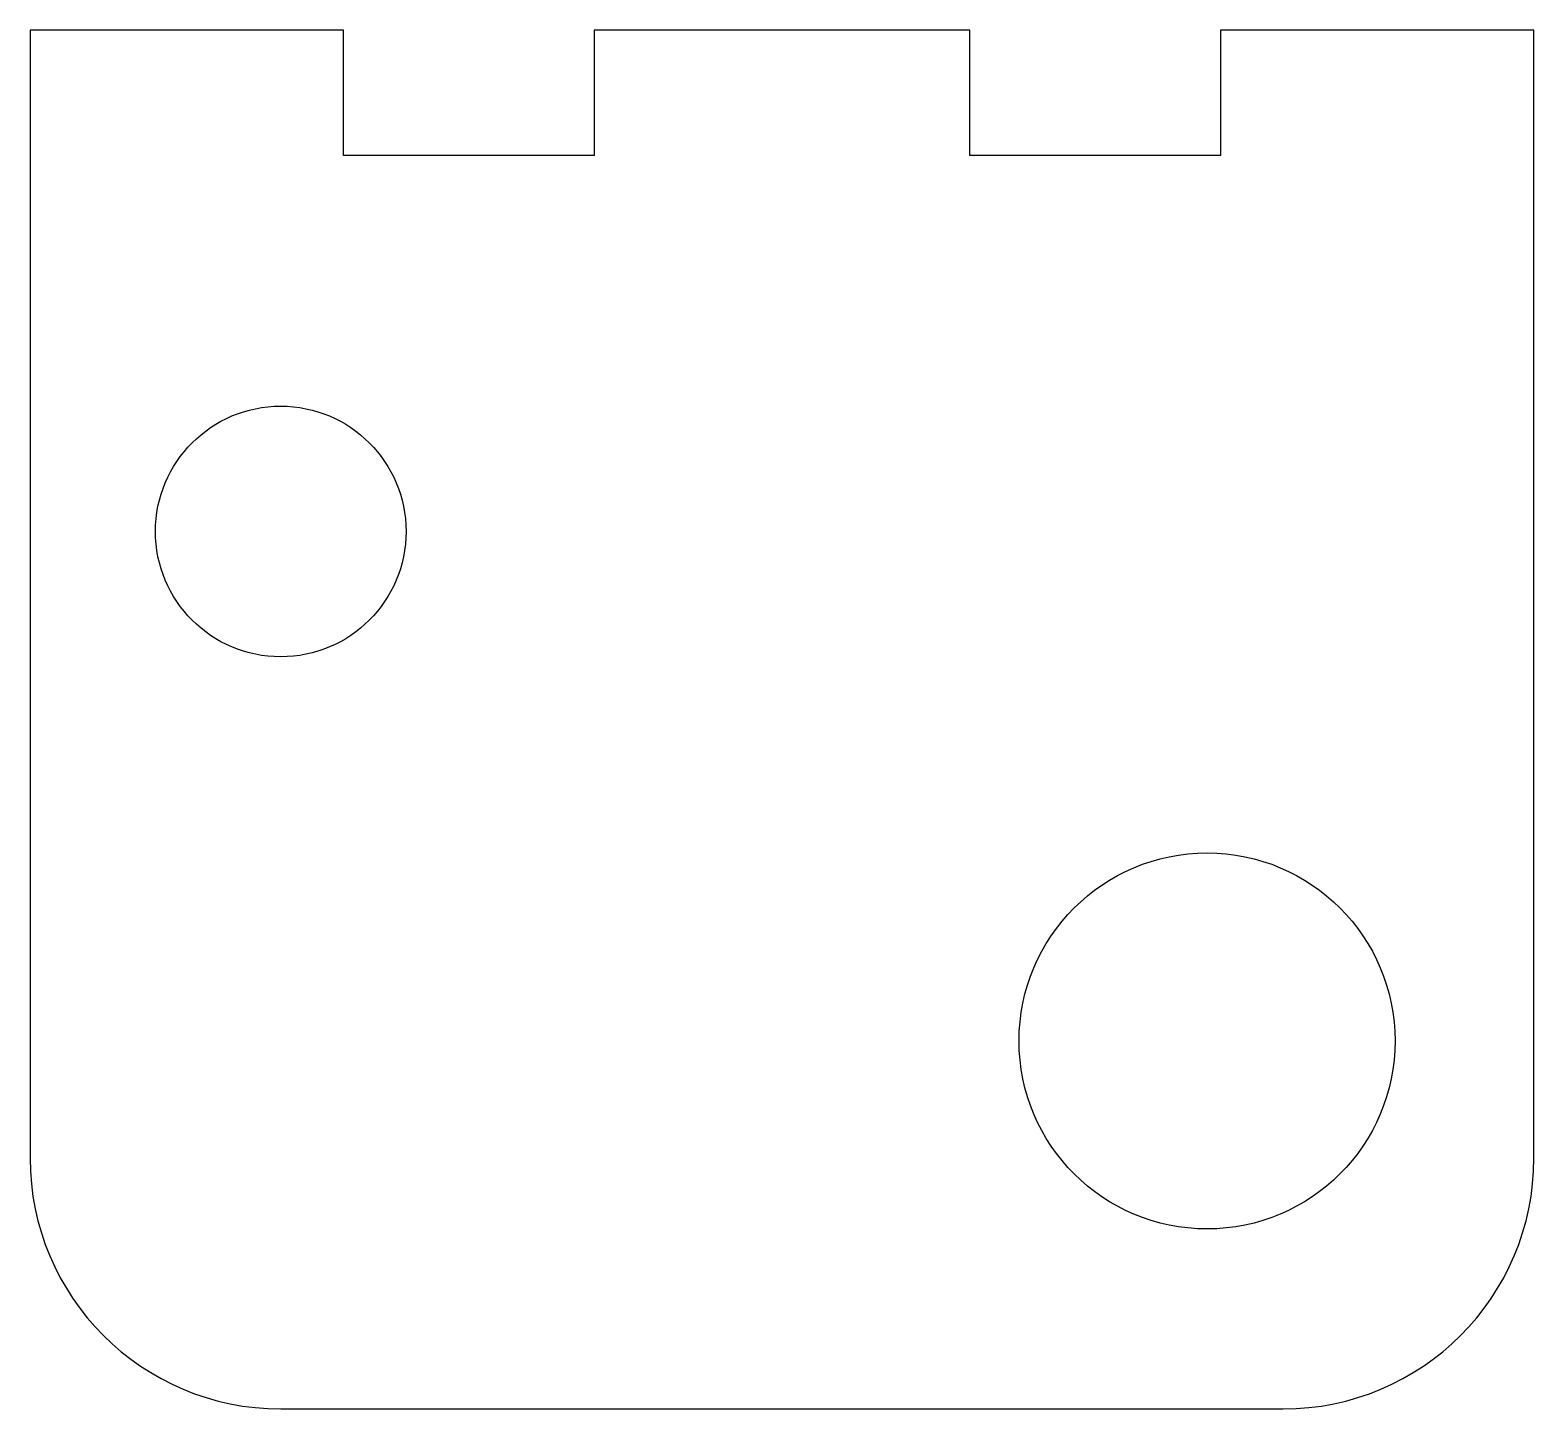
# Model space of a CAD drawing. Header units: centimetres. Extents: x -3.75 to 2.25, y -2 to 3.5.
import ezdxf

# ---------------------------------------------------------------- set-up
doc = ezdxf.new("R2010")
doc.units = ezdxf.units.CM

msp = doc.modelspace()

# ---------------------------------------------------------------- linework, layer by layer
at = {"color": 7, "linetype": 'Continuous', "lineweight": 25}
for p, q in [((-3.75, 3.5), (-3.75, -1)), ((-2.5, 3.5), (-3.75, 3.5)), ((-2.5, 3), (-2.5, 3.5)), ((-1.5, 3.5), (-1.5, 3)), ((0, 3.5), (-1.5, 3.5)), ((0, 3), (0, 3.5)), ((1, 3.5), (1, 3)), ((2.25, 3.5), (1, 3.5)), ((2.25, -1), (2.25, 3.5)), ((-1.5, 3), (-2.5, 3)), ((1, 3), (0, 3)), ((-2.75, -2), (1.25, -2))]:
    msp.add_line(p, q, dxfattribs=at)
for centre, radius in [((-2.75, 1.5), 0.5), ((0.9459, -0.5321), 0.75)]:
    msp.add_circle(centre, radius, dxfattribs=at)
for centre, start, end in [((-2.75, -1), 180, 270), ((1.25, -1), 270, 0)]:
    msp.add_arc(centre, 1, start, end, dxfattribs=at)

doc.saveas('drawing.dxf')
